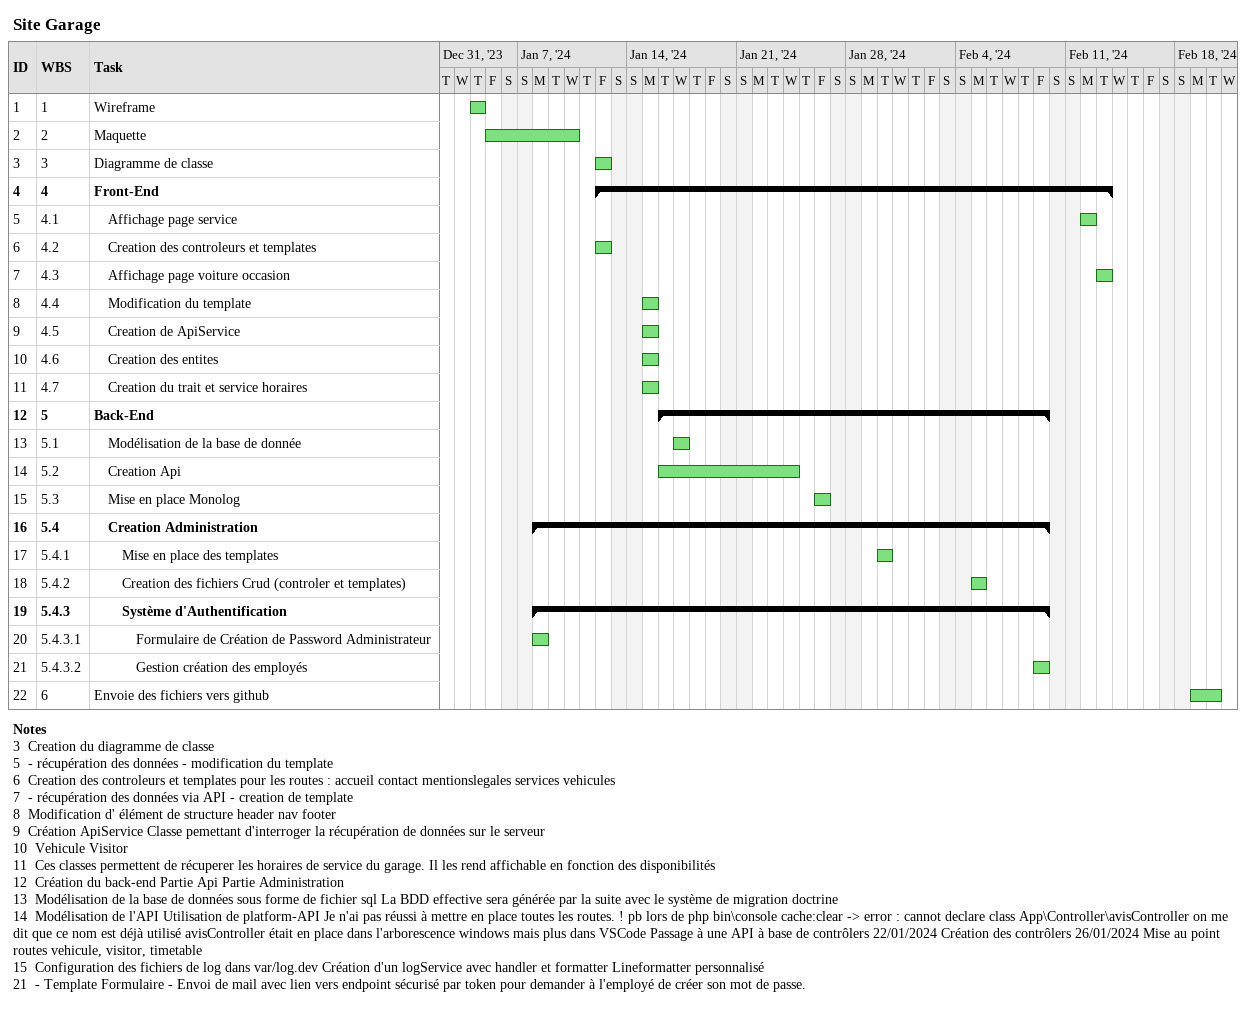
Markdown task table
Site Garage

| ID | WBS | Task | Start | Finish |
|---|---|---|---|---|
| 1 | 1 | Wireframe | 2024-01-04 | 2024-01-04 |
| 2 | 2 | Maquette | 2024-01-05 | 2024-01-10 |
| 3 | 3 | Diagramme de classe | 2024-01-12 | 2024-01-12 |
| 4 | 4 | **Front-End** | 2024-01-12 | 2024-02-13 |
| 5 | 4.1 | Affichage page service | 2024-02-12 | 2024-02-12 |
| 6 | 4.2 | Creation des controleurs et templates | 2024-01-12 | 2024-01-12 |
| 7 | 4.3 | Affichage page voiture occasion | 2024-02-13 | 2024-02-13 |
| 8 | 4.4 | Modification du template | 2024-01-15 | 2024-01-15 |
| 9 | 4.5 | Creation de ApiService | 2024-01-15 | 2024-01-15 |
| 10 | 4.6 | Creation des entites | 2024-01-15 | 2024-01-15 |
| 11 | 4.7 | Creation du trait et service horaires | 2024-01-15 | 2024-01-15 |
| 12 | 5 | **Back-End** | 2024-01-16 | 2024-02-09 |
| 13 | 5.1 | Modélisation de la base de donnée | 2024-01-17 | 2024-01-17 |
| 14 | 5.2 | Creation Api | 2024-01-16 | 2024-01-24 |
| 15 | 5.3 | Mise en place Monolog | 2024-01-26 | 2024-01-26 |
| 16 | 5.4 | **Creation Administration** | 2024-01-08 | 2024-02-09 |
| 17 | 5.4.1 | Mise en place des templates | 2024-01-30 | 2024-01-30 |
| 18 | 5.4.2 | Creation des fichiers Crud (controler et templates) | 2024-02-05 | 2024-02-05 |
| 19 | 5.4.3 | **Système d'Authentification** | 2024-01-08 | 2024-02-09 |
| 20 | 5.4.3.1 | Formulaire de Création de Password Administrateur | 2024-01-08 | 2024-01-08 |
| 21 | 5.4.3.2 | Gestion création des employés | 2024-02-09 | 2024-02-09 |
| 22 | 6 | Envoie des fichiers vers github | 2024-02-19 | 2024-02-20 |

Notes
- 3: Creation du diagramme de classe
- 5: - récupération des données - modification du template
- 6: Creation des controleurs et templates pour les routes : accueil contact mentionslegales services vehicules
- 7: - récupération des données via API - creation de template
- 8: Modification d' élément de structure header nav footer
- 9: Création ApiService Classe pemettant d'interroger la récupération de données sur le serveur
- 10: Vehicule Visitor
- 11: Ces classes permettent de récuperer les horaires de service du garage. Il les rend affichable en fonction des disponibilités
- 12: Création du back-end Partie Api Partie Administration
- 13: Modélisation de la base de données sous forme de fichier sql La BDD effective sera générée par la suite avec le système de migration doctrine
- 14: Modélisation de l'API Utilisation de platform-API Je n'ai pas réussi à mettre en place toutes les routes. ! pb lors de php bin\console cache:clear -> error : cannot declare class App\Controller\avisController on me dit que ce nom est déjà utilisé avisController était en place dans l'arborescence windows mais plus dans VSCode Passage à une API à base de contrôlers 22/01/2024 Création des contrôlers 26/01/2024 Mise au point routes vehicule, visitor, timetable
- 15: Configuration des fichiers de log dans var/log.dev Création d'un logService avec handler et formatter Lineformatter personnalisé
- 21: - Template Formulaire - Envoi de mail avec lien vers endpoint sécurisé par token pour demander à l'employé de créer son mot de passe.
